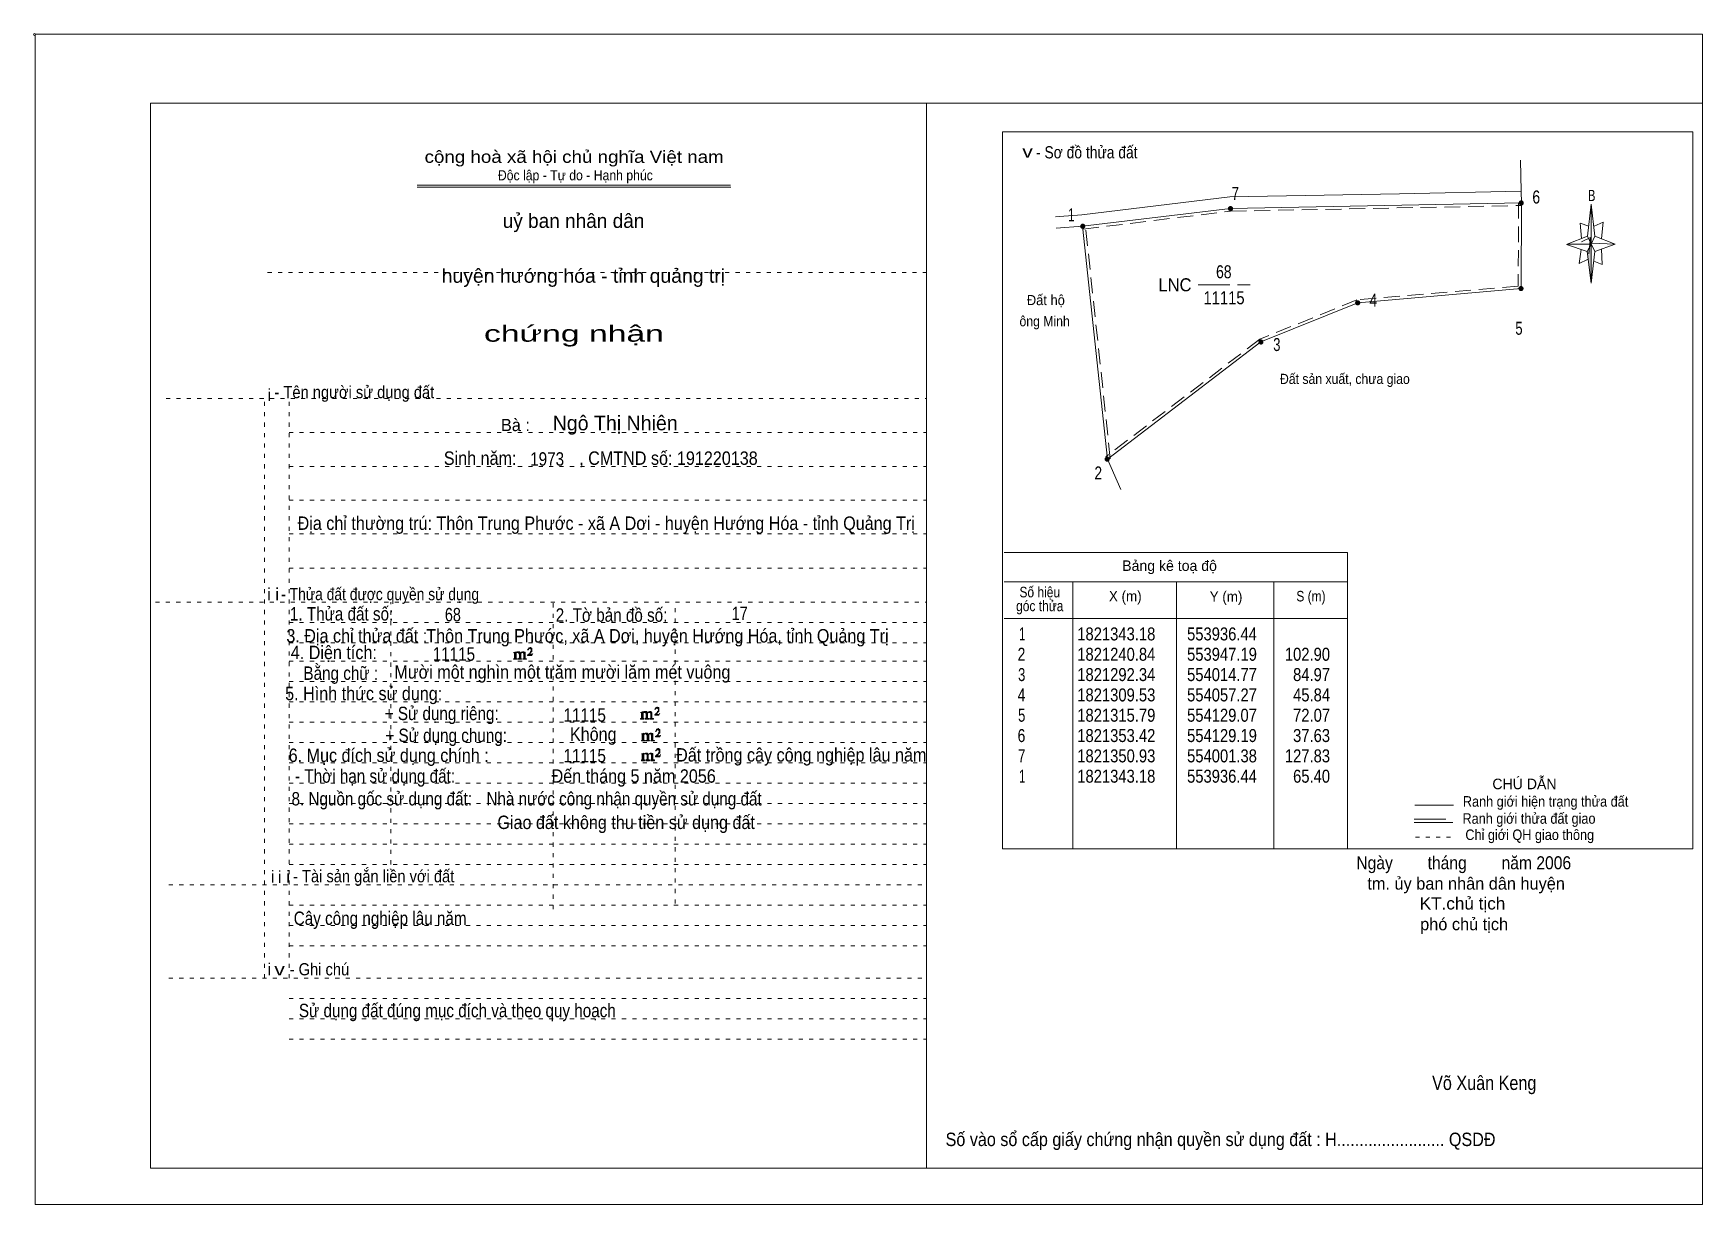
# Model space of a CAD drawing. Header units: centimetres. Extents: x -1.6 to 39.5, y -3.3 to 25.5.
import ezdxf
from ezdxf.enums import TextEntityAlignment as Align

# ---------------------------------------------------------------- set-up
doc = ezdxf.new("R2010")
doc.units = ezdxf.units.CM
doc.header["$LTSCALE"] = 0.13
for name, pattern in [('DOTTED', [1.5, 0.3, -1.2]), ('LONG_DASHED', [7.5, 6, -1.5]), ('MEDIUM_DASHED', [4.5, 3, -1.5])]:
    doc.linetypes.add(name, pattern=pattern)
for name, color, linetype, lineweight in [('1', 7, 'DOTTED', 13), ('10', 7, 'Continuous', 13), ('32', 7, 'LONG_DASHED', 13), ('33', 7, 'LONG_DASHED', 13), ('4', 7, 'Continuous', 13), ('5', 7, 'Continuous', 13), ('50', 7, 'Continuous', 13)]:
    doc.layers.add(name, color=color, linetype=linetype, lineweight=lineweight)
doc.layers.add('30', color=7, linetype='Continuous')

msp = doc.modelspace()

# ---------------------------------------------------------------- hatches: boundary and pattern name
at = {"layer": '32'}
for points in [[(35.097, 21.324, 1), (34.997, 21.324, 1)], [(27.94, 21.184, 1), (27.84, 21.184, 1)], [(24.303, 20.75, 1), (24.203, 20.75, 1)], [(31.07, 18.866, 1), (30.97, 18.866, 1)], [(35.09, 19.217, 1), (34.99, 19.217, 1)], [(28.689, 17.903, 1), (28.589, 17.903, 1)], [(24.905, 15.019, 1), (24.805, 15.019, 1)]]:
    msp.add_hatch(color=256, dxfattribs=at).paths.add_polyline_path(points)
at = {"layer": '5'}
msp.add_hatch(color=256, dxfattribs=at).paths.add_polyline_path([(36.77, 20.31), (36.77, 19.35), (36.67, 20.13)])
at = {"layer": '50'}
for points in [[(10.27, 10.13), (10.27, 10.12), (10.27, 10.11), (10.25, 10.11), (10.24, 10.11), (10.24, 10.1), (10.33, 10.1), (10.33, 10.11), (10.32, 10.11), (10.31, 10.11), (10.31, 10.12), (10.31, 10.13), (10.31, 10.24), (10.31, 10.25), (10.32, 10.26), (10.34, 10.26), (10.35, 10.26), (10.36, 10.26), (10.37, 10.25), (10.39, 10.22), (10.39, 10.13), (10.37, 10.12), (10.37, 10.11), (10.36, 10.11), (10.35, 10.11), (10.35, 10.1), (10.44, 10.1), (10.44, 10.11), (10.43, 10.11), (10.42, 10.11), (10.42, 10.12), (10.42, 10.13), (10.42, 10.24), (10.44, 10.26), (10.45, 10.26), (10.46, 10.26), (10.49, 10.26), (10.49, 10.25), (10.5, 10.24), (10.5, 10.22), (10.5, 10.13), (10.5, 10.12), (10.49, 10.11), (10.49, 10.11), (10.47, 10.11), (10.47, 10.1), (10.56, 10.1), (10.56, 10.11), (10.55, 10.11), (10.54, 10.11), (10.53, 10.12), (10.53, 10.13), (10.53, 10.2), (10.53, 10.25), (10.53, 10.26), (10.52, 10.27), (10.5, 10.28), (10.47, 10.28), (10.46, 10.28), (10.44, 10.27), (10.41, 10.25), (10.41, 10.26), (10.4, 10.28), (10.39, 10.28), (10.37, 10.28), (10.35, 10.28), (10.34, 10.28), (10.32, 10.26), (10.31, 10.26), (10.31, 10.25), (10.31, 10.25), (10.31, 10.26), (10.31, 10.28), (10.24, 10.26), (10.24, 10.26), (10.25, 10.26), (10.27, 10.25), (10.27, 10.24), (10.27, 10.23)], [(10.69, 10.19), (10.72, 10.24), (10.72, 10.24), (10.71, 10.22), (10.69, 10.22), (10.68, 10.22), (10.63, 10.22), (10.66, 10.26), (10.67, 10.27), (10.69, 10.28), (10.69, 10.3), (10.69, 10.32), (10.69, 10.34), (10.69, 10.35), (10.69, 10.37), (10.68, 10.38), (10.67, 10.38), (10.66, 10.39), (10.65, 10.39), (10.63, 10.38), (10.63, 10.38), (10.62, 10.37), (10.61, 10.35), (10.59, 10.33), (10.61, 10.33), (10.61, 10.35), (10.62, 10.35), (10.63, 10.36), (10.65, 10.36), (10.66, 10.36), (10.67, 10.35), (10.68, 10.35), (10.68, 10.32), (10.68, 10.3), (10.66, 10.28), (10.66, 10.26), (10.65, 10.25), (10.59, 10.2), (10.59, 10.19)], [(13.39, 8.66), (13.39, 8.65), (13.39, 8.64), (13.38, 8.64), (13.37, 8.64), (13.37, 8.62), (13.45, 8.62), (13.45, 8.64), (13.44, 8.64), (13.43, 8.64), (13.43, 8.65), (13.43, 8.66), (13.43, 8.77), (13.43, 8.78), (13.44, 8.79), (13.47, 8.79), (13.48, 8.79), (13.49, 8.79), (13.5, 8.78), (13.51, 8.74), (13.51, 8.66), (13.5, 8.65), (13.5, 8.64), (13.49, 8.64), (13.48, 8.64), (13.48, 8.62), (13.57, 8.62), (13.57, 8.64), (13.55, 8.64), (13.54, 8.64), (13.54, 8.65), (13.54, 8.66), (13.54, 8.77), (13.57, 8.79), (13.58, 8.79), (13.59, 8.79), (13.61, 8.79), (13.61, 8.78), (13.62, 8.77), (13.62, 8.74), (13.62, 8.66), (13.62, 8.65), (13.61, 8.64), (13.61, 8.64), (13.6, 8.64), (13.6, 8.62), (13.69, 8.62), (13.69, 8.64), (13.67, 8.64), (13.66, 8.64), (13.65, 8.65), (13.65, 8.66), (13.65, 8.73), (13.65, 8.78), (13.65, 8.79), (13.64, 8.8), (13.62, 8.81), (13.6, 8.81), (13.59, 8.81), (13.57, 8.8), (13.53, 8.78), (13.53, 8.79), (13.52, 8.81), (13.51, 8.81), (13.5, 8.81), (13.48, 8.81), (13.47, 8.81), (13.44, 8.79), (13.43, 8.79), (13.43, 8.78), (13.43, 8.78), (13.43, 8.79), (13.43, 8.81), (13.37, 8.79), (13.37, 8.79), (13.38, 8.79), (13.39, 8.78), (13.39, 8.77), (13.39, 8.76)], [(13.82, 8.72), (13.84, 8.77), (13.84, 8.77), (13.83, 8.74), (13.82, 8.74), (13.81, 8.74), (13.75, 8.74), (13.79, 8.79), (13.8, 8.8), (13.82, 8.81), (13.82, 8.83), (13.82, 8.84), (13.82, 8.87), (13.82, 8.88), (13.82, 8.9), (13.81, 8.91), (13.8, 8.91), (13.79, 8.92), (13.77, 8.92), (13.75, 8.91), (13.75, 8.91), (13.74, 8.9), (13.73, 8.88), (13.72, 8.86), (13.73, 8.86), (13.73, 8.88), (13.74, 8.88), (13.75, 8.89), (13.77, 8.89), (13.79, 8.89), (13.8, 8.88), (13.81, 8.88), (13.81, 8.84), (13.81, 8.83), (13.79, 8.81), (13.79, 8.79), (13.77, 8.78), (13.72, 8.73), (13.72, 8.72)], [(13.41, 8.12), (13.41, 8.11), (13.41, 8.1), (13.4, 8.1), (13.39, 8.1), (13.39, 8.09), (13.48, 8.09), (13.48, 8.1), (13.47, 8.1), (13.45, 8.1), (13.45, 8.11), (13.45, 8.12), (13.45, 8.23), (13.45, 8.24), (13.47, 8.26), (13.49, 8.26), (13.5, 8.26), (13.51, 8.26), (13.52, 8.24), (13.53, 8.21), (13.53, 8.12), (13.52, 8.11), (13.52, 8.1), (13.51, 8.1), (13.5, 8.1), (13.5, 8.09), (13.59, 8.09), (13.59, 8.1), (13.58, 8.1), (13.57, 8.1), (13.57, 8.11), (13.57, 8.12), (13.57, 8.23), (13.59, 8.26), (13.6, 8.26), (13.61, 8.26), (13.63, 8.26), (13.63, 8.24), (13.64, 8.23), (13.64, 8.21), (13.64, 8.12), (13.64, 8.11), (13.63, 8.1), (13.63, 8.1), (13.62, 8.1), (13.62, 8.09), (13.71, 8.09), (13.71, 8.1), (13.7, 8.1), (13.69, 8.1), (13.67, 8.11), (13.67, 8.12), (13.67, 8.2), (13.67, 8.24), (13.67, 8.26), (13.66, 8.27), (13.64, 8.28), (13.62, 8.28), (13.61, 8.28), (13.59, 8.27), (13.55, 8.24), (13.55, 8.26), (13.54, 8.28), (13.53, 8.28), (13.52, 8.28), (13.5, 8.28), (13.49, 8.28), (13.47, 8.26), (13.45, 8.26), (13.45, 8.24), (13.45, 8.24), (13.45, 8.26), (13.45, 8.28), (13.39, 8.26), (13.39, 8.26), (13.4, 8.26), (13.41, 8.24), (13.41, 8.23), (13.41, 8.22)], [(13.84, 8.19), (13.86, 8.23), (13.86, 8.23), (13.85, 8.21), (13.84, 8.21), (13.83, 8.21), (13.77, 8.21), (13.81, 8.26), (13.82, 8.27), (13.84, 8.28), (13.84, 8.3), (13.84, 8.31), (13.84, 8.33), (13.84, 8.34), (13.84, 8.37), (13.83, 8.38), (13.82, 8.38), (13.81, 8.39), (13.8, 8.39), (13.77, 8.38), (13.77, 8.38), (13.76, 8.37), (13.75, 8.34), (13.74, 8.32), (13.75, 8.32), (13.75, 8.34), (13.76, 8.34), (13.77, 8.36), (13.8, 8.36), (13.81, 8.36), (13.82, 8.34), (13.83, 8.34), (13.83, 8.31), (13.83, 8.3), (13.81, 8.28), (13.81, 8.26), (13.8, 8.24), (13.74, 8.2), (13.74, 8.19)], [(13.84, 7.7), (13.86, 7.75), (13.86, 7.75), (13.85, 7.72), (13.84, 7.72), (13.83, 7.72), (13.77, 7.72), (13.81, 7.77), (13.82, 7.78), (13.84, 7.79), (13.84, 7.81), (13.84, 7.82), (13.84, 7.85), (13.84, 7.86), (13.84, 7.88), (13.83, 7.89), (13.82, 7.89), (13.81, 7.9), (13.79, 7.9), (13.77, 7.89), (13.77, 7.89), (13.76, 7.88), (13.75, 7.86), (13.74, 7.84), (13.75, 7.84), (13.75, 7.86), (13.76, 7.86), (13.77, 7.87), (13.79, 7.87), (13.81, 7.87), (13.82, 7.86), (13.83, 7.86), (13.83, 7.82), (13.83, 7.81), (13.81, 7.79), (13.81, 7.77), (13.79, 7.76), (13.74, 7.71), (13.74, 7.7)], [(13.41, 7.64), (13.41, 7.63), (13.41, 7.62), (13.4, 7.62), (13.39, 7.62), (13.39, 7.6), (13.47, 7.6), (13.47, 7.62), (13.46, 7.62), (13.45, 7.62), (13.45, 7.63), (13.45, 7.64), (13.45, 7.75), (13.45, 7.76), (13.46, 7.77), (13.49, 7.77), (13.5, 7.77), (13.51, 7.77), (13.52, 7.76), (13.53, 7.72), (13.53, 7.64), (13.52, 7.63), (13.52, 7.62), (13.51, 7.62), (13.5, 7.62), (13.5, 7.6), (13.59, 7.6), (13.59, 7.62), (13.57, 7.62), (13.56, 7.62), (13.56, 7.63), (13.56, 7.64), (13.56, 7.75), (13.59, 7.77), (13.6, 7.77), (13.61, 7.77), (13.63, 7.77), (13.63, 7.76), (13.64, 7.75), (13.64, 7.72), (13.64, 7.64), (13.64, 7.63), (13.63, 7.62), (13.63, 7.62), (13.62, 7.62), (13.62, 7.6), (13.71, 7.6), (13.71, 7.62), (13.69, 7.62), (13.68, 7.62), (13.67, 7.63), (13.67, 7.64), (13.67, 7.71), (13.67, 7.76), (13.67, 7.77), (13.66, 7.78), (13.64, 7.79), (13.62, 7.79), (13.61, 7.79), (13.59, 7.78), (13.55, 7.76), (13.55, 7.77), (13.54, 7.79), (13.53, 7.79), (13.52, 7.79), (13.5, 7.79), (13.49, 7.79), (13.46, 7.77), (13.45, 7.77), (13.45, 7.76), (13.45, 7.76), (13.45, 7.77), (13.45, 7.79), (13.39, 7.77), (13.39, 7.77), (13.4, 7.77), (13.41, 7.76), (13.41, 7.75), (13.41, 7.74)]]:
    msp.add_hatch(color=256, dxfattribs=at).paths.add_polyline_path(points)

# ---------------------------------------------------------------- linework, layer by layer
at = {"layer": '1', "linetype": 'Continuous'}
for p, q in [((1.31, -2.42), (1.31, 23.78)), ((1.31, 23.78), (39.51, 23.78)), ((20.41, -2.42), (20.41, 23.78)), ((39.51, -2.42), (39.51, 23.78)), ((7.87, 21.76), (15.58, 21.76)), ((7.87, 21.71), (15.59, 21.71)), ((36.67, 20.13), (36.16, 20.3)), ((1.31, -2.42), (39.51, -2.42))]:
    msp.add_line(p, q, dxfattribs=at)
at = {"layer": '1'}
for p, q in [((4.19, 19.61), (20.41, 19.61)), ((1.69, 16.51), (20.41, 16.51)), ((4.11, 2.25), (4.11, 16.51)), ((4.72, 2.25), (4.72, 16.51)), ((4.72, 15.68), (20.41, 15.68)), ((4.72, 14.84), (20.41, 14.84)), ((4.72, 14.01), (20.41, 14.01)), ((4.72, 13.18), (20.41, 13.18)), ((4.72, 12.34), (20.41, 12.34)), ((1.43, 11.5), (20.41, 11.5)), ((7.22, 5.05), (7.22, 11.5)), ((11.22, 3.95), (11.22, 11.5)), ((14.22, 4.09), (14.22, 11.5)), ((4.72, 11), (20.41, 11)), ((4.72, 10.5), (20.41, 10.5)), ((4.72, 10.05), (20.41, 10.05)), ((4.72, 9.55), (20.41, 9.55)), ((4.72, 9.05), (20.41, 9.05)), ((4.72, 8.55), (20.41, 8.55)), ((4.72, 8.05), (20.41, 8.05)), ((4.72, 7.55), (20.41, 7.55)), ((4.72, 7.05), (20.41, 7.05)), ((4.72, 6.55), (20.41, 6.55)), ((4.72, 6.05), (20.41, 6.05)), ((4.72, 5.55), (20.41, 5.55)), ((4.72, 5.05), (20.41, 5.05)), ((1.76, 4.55), (20.41, 4.55)), ((4.72, 4.05), (20.41, 4.05)), ((4.72, 3.55), (20.41, 3.55)), ((4.72, 3.05), (20.41, 3.05)), ((1.76, 2.25), (20.41, 2.25)), ((4.72, 1.75), (20.41, 1.75)), ((4.72, 1.25), (20.41, 1.25)), ((4.72, 0.75), (20.41, 0.75))]:
    msp.add_line(p, q, dxfattribs=at)
at = {"layer": '1', "linetype": 'Continuous'}
msp.add_lwpolyline([(-1.53, -3.32), (39.51, -3.32), (39.51, 25.48), (-1.53, 25.48)], close=True, dxfattribs=at)
msp.add_lwpolyline([(36.68, 19.93), (36.47, 19.83), (36.52, 20.18)], dxfattribs=at)
at = {"layer": '10'}
for p, q in [((35.04, 21.61), (35.03, 22.38)), ((32.05, 21.55), (35.04, 21.61)), ((35.04, 21.61), (35.05, 21.33)), ((23.68, 20.99), (23.58, 20.98)), ((23.6, 20.7), (24.25, 20.75)), ((24.86, 15.02), (24.25, 20.75)), ((24.86, 15.02), (25.19, 14.27))]:
    msp.add_line(p, q, dxfattribs=at)
at = {"layer": '10', "linetype": 'MEDIUM_DASHED'}
msp.add_line((24.93, 15.03), (24.32, 20.76), dxfattribs=at)
at = {"layer": '10'}
for points in [[(23.68, 20.99), (24.23, 21.03), (27.87, 21.47), (32.05, 21.55)], [(24.25, 20.75), (27.89, 21.19), (35.05, 21.33)], [(35.05, 21.33), (35.04, 19.22), (31.02, 18.87), (28.64, 17.91), (24.86, 15.02)]]:
    msp.add_lwpolyline(points, dxfattribs=at)
at = {"layer": '10', "linetype": 'MEDIUM_DASHED'}
for points in [[(24.26, 20.68), (27.89, 21.12), (35.05, 21.26)], [(34.98, 21.33), (34.97, 19.28), (31, 18.94), (28.61, 17.97), (24.82, 15.08)]]:
    msp.add_lwpolyline(points, dxfattribs=at)
at = {"layer": '32'}
for centre in [(35.047, 21.324), (27.89, 21.184), (24.253, 20.75), (31.02, 18.866), (35.04, 19.217), (28.639, 17.903), (24.855, 15.019)]:
    msp.add_circle(centre, 0.05, dxfattribs=at)
at = {"layer": '33'}
msp.add_line((27.09, 19.31), (28.37, 19.31), dxfattribs=at)
at = {"layer": '4'}
for p, q in [((22.32, 12.72), (30.77, 12.72)), ((30.77, 5.43), (30.77, 12.72)), ((22.32, 12), (30.77, 12)), ((24.01, 5.43), (24.01, 12)), ((26.56, 5.43), (26.56, 12)), ((28.96, 12), (28.96, 5.43)), ((22.32, 11.1), (30.77, 11.1)), ((32.43, 6.51), (33.38, 6.51)), ((32.41, 6.08), (33.36, 6.08))]:
    msp.add_line(p, q, dxfattribs=at)
at = {"layer": '4', "linetype": 'LONG_DASHED'}
msp.add_line((32.41, 6.16), (33.36, 6.16), dxfattribs=at)
at = {"layer": '4', "linetype": 'DOTTED'}
msp.add_line((32.44, 5.72), (33.43, 5.72), dxfattribs=at)
at = {"layer": '4'}
msp.add_lwpolyline([(22.28, 23.07), (39.27, 23.07), (39.27, 5.43), (22.28, 5.43)], close=True, dxfattribs=at)
msp.add_circle((-1.55, 25.47), 0.025, dxfattribs=at)
at = {"layer": '5'}
for p, q in [((36.68, 20.51), (36.77, 21.29)), ((36.86, 20.51), (37.36, 20.31)), ((37.02, 20.19), (37.04, 19.81)), ((36.86, 20.13), (36.77, 19.35)), ((37.04, 19.81), (36.83, 19.89))]:
    msp.add_line(p, q, dxfattribs=at)
for points in [[(36.77, 21.29), (36.86, 20.51), (36.77, 20.31)], [(36.77, 20.31), (36.18, 20.31), (36.68, 20.51), (36.86, 20.13), (37.36, 20.31), (36.77, 20.33)], [(36.77, 20.31), (36.77, 19.35), (36.67, 20.13)]]:
    msp.add_lwpolyline(points, close=True, dxfattribs=at)
for points in [[(36.71, 20.75), (36.5, 20.83), (36.53, 20.45)], [(36.84, 20.75), (37.06, 20.85), (37.02, 20.45)], [(36.77, 20.31), (36.68, 20.51), (36.18, 20.31)], [(36.53, 20.37), (36.75, 20.47), (36.71, 20.07)], [(36.77, 20.31), (36.86, 20.13), (37.36, 20.31)]]:
    msp.add_lwpolyline(points, dxfattribs=at)
at = {"layer": '50'}
for points in [[(10.27, 10.13), (10.27, 10.12), (10.27, 10.11), (10.25, 10.11), (10.24, 10.11), (10.24, 10.1), (10.33, 10.1), (10.33, 10.11), (10.32, 10.11), (10.31, 10.11), (10.31, 10.12), (10.31, 10.13), (10.31, 10.24), (10.31, 10.25), (10.32, 10.26), (10.34, 10.26), (10.35, 10.26), (10.36, 10.26), (10.37, 10.25), (10.39, 10.22), (10.39, 10.13), (10.37, 10.12), (10.37, 10.11), (10.36, 10.11), (10.35, 10.11), (10.35, 10.1), (10.44, 10.1), (10.44, 10.11), (10.43, 10.11), (10.42, 10.11), (10.42, 10.12), (10.42, 10.13), (10.42, 10.24), (10.44, 10.26), (10.45, 10.26), (10.46, 10.26), (10.49, 10.26), (10.49, 10.25), (10.5, 10.24), (10.5, 10.22), (10.5, 10.13), (10.5, 10.12), (10.49, 10.11), (10.49, 10.11), (10.47, 10.11), (10.47, 10.1), (10.56, 10.1), (10.56, 10.11), (10.55, 10.11), (10.54, 10.11), (10.53, 10.12), (10.53, 10.13), (10.53, 10.2), (10.53, 10.25), (10.53, 10.26), (10.52, 10.27), (10.5, 10.28), (10.47, 10.28), (10.46, 10.28), (10.44, 10.27), (10.41, 10.25), (10.41, 10.26), (10.4, 10.28), (10.39, 10.28), (10.37, 10.28), (10.35, 10.28), (10.34, 10.28), (10.32, 10.26), (10.31, 10.26), (10.31, 10.25), (10.31, 10.25), (10.31, 10.26), (10.31, 10.28), (10.24, 10.26), (10.24, 10.26), (10.25, 10.26), (10.27, 10.25), (10.27, 10.24), (10.27, 10.23)], [(10.69, 10.19), (10.72, 10.24), (10.72, 10.24), (10.71, 10.22), (10.69, 10.22), (10.68, 10.22), (10.63, 10.22), (10.66, 10.26), (10.67, 10.27), (10.69, 10.28), (10.69, 10.3), (10.69, 10.32), (10.69, 10.34), (10.69, 10.35), (10.69, 10.37), (10.68, 10.38), (10.67, 10.38), (10.66, 10.39), (10.65, 10.39), (10.63, 10.38), (10.63, 10.38), (10.62, 10.37), (10.61, 10.35), (10.59, 10.33), (10.61, 10.33), (10.61, 10.35), (10.62, 10.35), (10.63, 10.36), (10.65, 10.36), (10.66, 10.36), (10.67, 10.35), (10.68, 10.35), (10.68, 10.32), (10.68, 10.3), (10.66, 10.28), (10.66, 10.26), (10.65, 10.25), (10.59, 10.2), (10.59, 10.19)], [(13.39, 8.66), (13.39, 8.65), (13.39, 8.64), (13.38, 8.64), (13.37, 8.64), (13.37, 8.62), (13.45, 8.62), (13.45, 8.64), (13.44, 8.64), (13.43, 8.64), (13.43, 8.65), (13.43, 8.66), (13.43, 8.77), (13.43, 8.78), (13.44, 8.79), (13.47, 8.79), (13.48, 8.79), (13.49, 8.79), (13.5, 8.78), (13.51, 8.74), (13.51, 8.66), (13.5, 8.65), (13.5, 8.64), (13.49, 8.64), (13.48, 8.64), (13.48, 8.62), (13.57, 8.62), (13.57, 8.64), (13.55, 8.64), (13.54, 8.64), (13.54, 8.65), (13.54, 8.66), (13.54, 8.77), (13.57, 8.79), (13.58, 8.79), (13.59, 8.79), (13.61, 8.79), (13.61, 8.78), (13.62, 8.77), (13.62, 8.74), (13.62, 8.66), (13.62, 8.65), (13.61, 8.64), (13.61, 8.64), (13.6, 8.64), (13.6, 8.62), (13.69, 8.62), (13.69, 8.64), (13.67, 8.64), (13.66, 8.64), (13.65, 8.65), (13.65, 8.66), (13.65, 8.73), (13.65, 8.78), (13.65, 8.79), (13.64, 8.8), (13.62, 8.81), (13.6, 8.81), (13.59, 8.81), (13.57, 8.8), (13.53, 8.78), (13.53, 8.79), (13.52, 8.81), (13.51, 8.81), (13.5, 8.81), (13.48, 8.81), (13.47, 8.81), (13.44, 8.79), (13.43, 8.79), (13.43, 8.78), (13.43, 8.78), (13.43, 8.79), (13.43, 8.81), (13.37, 8.79), (13.37, 8.79), (13.38, 8.79), (13.39, 8.78), (13.39, 8.77), (13.39, 8.76)], [(13.82, 8.72), (13.84, 8.77), (13.84, 8.77), (13.83, 8.74), (13.82, 8.74), (13.81, 8.74), (13.75, 8.74), (13.79, 8.79), (13.8, 8.8), (13.82, 8.81), (13.82, 8.83), (13.82, 8.84), (13.82, 8.87), (13.82, 8.88), (13.82, 8.9), (13.81, 8.91), (13.8, 8.91), (13.79, 8.92), (13.77, 8.92), (13.75, 8.91), (13.75, 8.91), (13.74, 8.9), (13.73, 8.88), (13.72, 8.86), (13.73, 8.86), (13.73, 8.88), (13.74, 8.88), (13.75, 8.89), (13.77, 8.89), (13.79, 8.89), (13.8, 8.88), (13.81, 8.88), (13.81, 8.84), (13.81, 8.83), (13.79, 8.81), (13.79, 8.79), (13.77, 8.78), (13.72, 8.73), (13.72, 8.72)], [(13.41, 8.12), (13.41, 8.11), (13.41, 8.1), (13.4, 8.1), (13.39, 8.1), (13.39, 8.09), (13.48, 8.09), (13.48, 8.1), (13.47, 8.1), (13.45, 8.1), (13.45, 8.11), (13.45, 8.12), (13.45, 8.23), (13.45, 8.24), (13.47, 8.26), (13.49, 8.26), (13.5, 8.26), (13.51, 8.26), (13.52, 8.24), (13.53, 8.21), (13.53, 8.12), (13.52, 8.11), (13.52, 8.1), (13.51, 8.1), (13.5, 8.1), (13.5, 8.09), (13.59, 8.09), (13.59, 8.1), (13.58, 8.1), (13.57, 8.1), (13.57, 8.11), (13.57, 8.12), (13.57, 8.23), (13.59, 8.26), (13.6, 8.26), (13.61, 8.26), (13.63, 8.26), (13.63, 8.24), (13.64, 8.23), (13.64, 8.21), (13.64, 8.12), (13.64, 8.11), (13.63, 8.1), (13.63, 8.1), (13.62, 8.1), (13.62, 8.09), (13.71, 8.09), (13.71, 8.1), (13.7, 8.1), (13.69, 8.1), (13.67, 8.11), (13.67, 8.12), (13.67, 8.2), (13.67, 8.24), (13.67, 8.26), (13.66, 8.27), (13.64, 8.28), (13.62, 8.28), (13.61, 8.28), (13.59, 8.27), (13.55, 8.24), (13.55, 8.26), (13.54, 8.28), (13.53, 8.28), (13.52, 8.28), (13.5, 8.28), (13.49, 8.28), (13.47, 8.26), (13.45, 8.26), (13.45, 8.24), (13.45, 8.24), (13.45, 8.26), (13.45, 8.28), (13.39, 8.26), (13.39, 8.26), (13.4, 8.26), (13.41, 8.24), (13.41, 8.23), (13.41, 8.22)], [(13.84, 8.19), (13.86, 8.23), (13.86, 8.23), (13.85, 8.21), (13.84, 8.21), (13.83, 8.21), (13.77, 8.21), (13.81, 8.26), (13.82, 8.27), (13.84, 8.28), (13.84, 8.3), (13.84, 8.31), (13.84, 8.33), (13.84, 8.34), (13.84, 8.37), (13.83, 8.38), (13.82, 8.38), (13.81, 8.39), (13.8, 8.39), (13.77, 8.38), (13.77, 8.38), (13.76, 8.37), (13.75, 8.34), (13.74, 8.32), (13.75, 8.32), (13.75, 8.34), (13.76, 8.34), (13.77, 8.36), (13.8, 8.36), (13.81, 8.36), (13.82, 8.34), (13.83, 8.34), (13.83, 8.31), (13.83, 8.3), (13.81, 8.28), (13.81, 8.26), (13.8, 8.24), (13.74, 8.2), (13.74, 8.19)], [(13.84, 7.7), (13.86, 7.75), (13.86, 7.75), (13.85, 7.72), (13.84, 7.72), (13.83, 7.72), (13.77, 7.72), (13.81, 7.77), (13.82, 7.78), (13.84, 7.79), (13.84, 7.81), (13.84, 7.82), (13.84, 7.85), (13.84, 7.86), (13.84, 7.88), (13.83, 7.89), (13.82, 7.89), (13.81, 7.9), (13.79, 7.9), (13.77, 7.89), (13.77, 7.89), (13.76, 7.88), (13.75, 7.86), (13.74, 7.84), (13.75, 7.84), (13.75, 7.86), (13.76, 7.86), (13.77, 7.87), (13.79, 7.87), (13.81, 7.87), (13.82, 7.86), (13.83, 7.86), (13.83, 7.82), (13.83, 7.81), (13.81, 7.79), (13.81, 7.77), (13.79, 7.76), (13.74, 7.71), (13.74, 7.7)], [(13.41, 7.64), (13.41, 7.63), (13.41, 7.62), (13.4, 7.62), (13.39, 7.62), (13.39, 7.6), (13.47, 7.6), (13.47, 7.62), (13.46, 7.62), (13.45, 7.62), (13.45, 7.63), (13.45, 7.64), (13.45, 7.75), (13.45, 7.76), (13.46, 7.77), (13.49, 7.77), (13.5, 7.77), (13.51, 7.77), (13.52, 7.76), (13.53, 7.72), (13.53, 7.64), (13.52, 7.63), (13.52, 7.62), (13.51, 7.62), (13.5, 7.62), (13.5, 7.6), (13.59, 7.6), (13.59, 7.62), (13.57, 7.62), (13.56, 7.62), (13.56, 7.63), (13.56, 7.64), (13.56, 7.75), (13.59, 7.77), (13.6, 7.77), (13.61, 7.77), (13.63, 7.77), (13.63, 7.76), (13.64, 7.75), (13.64, 7.72), (13.64, 7.64), (13.64, 7.63), (13.63, 7.62), (13.63, 7.62), (13.62, 7.62), (13.62, 7.6), (13.71, 7.6), (13.71, 7.62), (13.69, 7.62), (13.68, 7.62), (13.67, 7.63), (13.67, 7.64), (13.67, 7.71), (13.67, 7.76), (13.67, 7.77), (13.66, 7.78), (13.64, 7.79), (13.62, 7.79), (13.61, 7.79), (13.59, 7.78), (13.55, 7.76), (13.55, 7.77), (13.54, 7.79), (13.53, 7.79), (13.52, 7.79), (13.5, 7.79), (13.49, 7.79), (13.46, 7.77), (13.45, 7.77), (13.45, 7.76), (13.45, 7.76), (13.45, 7.77), (13.45, 7.79), (13.39, 7.77), (13.39, 7.77), (13.4, 7.77), (13.41, 7.76), (13.41, 7.75), (13.41, 7.74)]]:
    msp.add_lwpolyline(points, close=True, dxfattribs=at)

# ---------------------------------------------------------------- texts
at = {"layer": '1'}
for s, height, width, p in [('cộng hoà xã hội chủ nghĩa Việt nam', 0.3, 1.15, (11.735, 22.31)), ('v', 0.3, 1.3, (22.895, 22.44)), ('- Sơ đồ thửa đất ', 0.3, 0.85, (24.4, 22.42)), ('Độc lập - Tự do - Hạnh phúc', 0.25, 0.9, (11.765, 21.88)), ('chứng nhận', 0.4, 1.55, (11.73, 17.91)), ('- Tên người sử dụng đất', 0.3, 0.9, (6.325, 16.52)), ('- Thửa đất được quyền sử dụng', 0.3, 0.85, (6.96, 11.55)), ('- Tài sản gắn liền với đất ', 0.3, 0.9, (6.85, 4.61)), ('v', 0.3, 1.3, (4.485, 2.32)), ('- Ghi chú', 0.3, 0.9, (5.465, 2.32))]:
    msp.add_text(s, height=height, dxfattribs=dict(at, width=width)).set_placement(p, align=Align.CENTER)
for s, height, p in [('uỷ ban nhân dân', 0.35, (11.72, 20.71)), ('i', 0.3, (4.235, 16.45)), ('i', 0.3, (4.225, 11.55)), ('i', 0.3, (4.425, 11.55)), ('i', 0.3, (4.315, 4.6)), ('i', 0.3, (4.485, 4.59)), ('i', 0.3, (4.695, 4.6)), ('i', 0.3, (4.235, 2.32))]:
    msp.add_text(s, height=height, dxfattribs=at).set_placement(p, align=Align.CENTER)
at = {"layer": '10'}
for s, height, width, p in [('Đất hộ', 0.25, 0.95, (23.345, 18.81)), ('ông Minh', 0.25, 0.9, (23.315, 18.29)), ('Đất sản xuất, chưa giao', 0.25, 0.9, (30.705, 16.87)), ('Võ Xuân Keng', 0.35, 0.85, (34.135, -0.5))]:
    msp.add_text(s, height=height, dxfattribs=dict(at, width=width)).set_placement(p, align=Align.CENTER)
at = {"layer": '30'}
for s, width, p in [('1', 0.65, (22.84, 10.56)), ('1821343.18', 0.85, (26.04, 10.56)), ('553936.44', 0.85, (28.54, 10.56)), ('553936.44', 0.85, (28.54, 10.56)), ('2', 0.8, (22.84, 10.06)), ('1821240.84', 0.85, (26.04, 10.06)), ('553947.19', 0.85, (28.54, 10.06)), ('102.90', 0.85, (30.34, 10.06)), ('3', 0.75, (22.84, 9.56)), ('1821292.34', 0.85, (26.04, 9.56)), ('554014.77', 0.85, (28.54, 9.56)), ('84.97', 0.85, (30.34, 9.56)), ('4', 0.8, (22.84, 9.06)), ('1821309.53', 0.85, (26.04, 9.06)), ('554057.27', 0.85, (28.54, 9.06)), ('45.84', 0.85, (30.34, 9.06)), ('5', 0.75, (22.84, 8.56)), ('1821315.79', 0.85, (26.04, 8.56)), ('554129.07', 0.85, (28.54, 8.56)), ('72.07', 0.85, (30.34, 8.56)), ('6', 0.8, (22.84, 8.06)), ('1821353.42', 0.85, (26.04, 8.06)), ('554129.19', 0.85, (28.54, 8.06)), ('37.63', 0.85, (30.34, 8.06)), ('7', 0.75, (22.84, 7.56)), ('1821350.93', 0.85, (26.04, 7.56)), ('554001.38', 0.85, (28.54, 7.56)), ('127.83', 0.85, (30.34, 7.56)), ('1', 0.65, (22.84, 7.06)), ('1821343.18', 0.85, (26.04, 7.06)), ('553936.44', 0.85, (28.54, 7.06)), ('65.40', 0.85, (30.34, 7.06))]:
    msp.add_text(s, height=0.32, dxfattribs=dict(at, width=width)).set_placement(p, align=Align.RIGHT)
at = {"layer": '32'}
for s, width, p in [('7', 0.75, (28.01, 21.4)), ('6', 0.8, (35.415, 21.31)), ('1', 0.65, (23.97, 20.87)), ('4', 0.8, (31.405, 18.77)), ('5', 0.75, (34.99, 18.08)), ('3', 0.75, (29.03, 17.68)), ('2', 0.8, (24.635, 14.52))]:
    msp.add_text(s, height=0.32, dxfattribs=dict(at, width=width)).set_placement(p, align=Align.CENTER)
at = {"layer": '33'}
for s, width, p in [('68', 0.8, (27.725, 19.47)), ('11115', 0.85, (27.73, 18.83))]:
    msp.add_text(s, height=0.32, dxfattribs=dict(at, width=width)).set_placement(p, align=Align.CENTER)
at = {"layer": '33', "width": 0.95}
msp.add_text('LNC', height=0.32, dxfattribs=at).set_placement((26.93, 19.15), align=Align.RIGHT)
at = {"layer": '4'}
for s, p in [('Bảng kê toạ độ', (26.39, 12.27)), ('CHÚ DẪN', (35.125, 6.9))]:
    msp.add_text(s, height=0.2591, dxfattribs=at).set_placement(p, align=Align.CENTER)
for s, width, p in [('góc thửa', 0.85, (23.195, 11.28)), ('Số hiệu', 0.85, (23.195, 11.62)), ('X (m)', 0.95, (25.3, 11.52)), ('Y (m)', 0.95, (27.78, 11.51)), ('S (m)', 0.85, (29.87, 11.52)), ('Ranh giới hiện trạng thửa đất', 0.9, (35.645, 6.47)), ('Ranh giới thửa đất giao ', 0.9, (35.28, 6.05)), ('Chỉ giới QH giao thông', 0.9, (35.255, 5.65))]:
    msp.add_text(s, height=0.2591, dxfattribs=dict(at, width=width)).set_placement(p, align=Align.CENTER)
at = {"layer": '5', "width": 0.75}
msp.add_text('B', height=0.276, dxfattribs=at).set_placement((36.78, 21.37), align=Align.CENTER)
at = {"layer": '50'}
for s, height, width, p in [('  huyện hướng hóa - tỉnh quảng trị', 0.34, 1.05, (11.83, 19.36)), ('Sinh năm:              , CMTND số: 191220138', 0.33, 0.9, (12.39, 14.88)), ('1973', 0.33, 0.85, (11.07, 14.86)), ('Địa chỉ thường trú: Thôn Trung Phước - xã A Dơi - huyện Hướng Hóa - tỉnh Quảng Trị', 0.33, 0.9, (12.525, 13.28)), ('1. Thửa đất số:  ', 0.33, 0.85, (6.115, 11.05)), ('68', 0.33, 0.8, (8.75, 11.03)), ('2. Tờ bản đồ số:  ', 0.33, 0.85, (12.76, 11.02)), ('17', 0.33, 0.8, (15.81, 11.06)), ('3. Địa chỉ thửa đất : ', 0.33, 0.9, (6.44, 10.51)), ('Thôn Trung Phước, xã A Dơi, huyện Hướng Hóa, tỉnh Quảng Trị', 0.33, 0.9, (13.785, 10.51)), ('4. Diện tích: ', 0.33, 0.9, (5.875, 10.1)), ('11115', 0.33, 0.85, (8.775, 10.06)), ('Bằng chữ :', 0.33, 0.85, (5.99, 9.59)), ('Mười một nghìn một trăm mười lăm mét vuông', 0.33, 0.9, (11.445, 9.62)), ('5. Hình thức sử dụng:', 0.33, 0.9, (6.555, 9.09)), ('+ Sử dụng riêng:', 0.33, 0.85, (8.475, 8.6)), ('11115', 0.33, 0.85, (11.995, 8.56)), ('+ Sử dụng chung:', 0.33, 0.85, (8.585, 8.06)), ('Không', 0.33, 0.9, (12.205, 8.09)), ('6. Mục đích sử dụng chính :', 0.33, 0.9, (7.17, 7.57)), ('11115', 0.33, 0.85, (11.995, 7.56)), ('Đất trồng cây công nghiệp lâu năm', 0.33, 0.9, (17.325, 7.58)), ('- Thời hạn sử dụng đất:', 0.33, 0.85, (6.835, 7.06)), ('Đến tháng 5 năm 2056', 0.33, 0.9, (13.2, 7.06)), ('8. Nguồn gốc sử dụng đất:', 0.33, 0.85, (7, 6.5)), ('Nhà nước công nhận quyền sử dụng đất ', 0.33, 0.85, (13.015, 6.5)), ('Giao đất không thu tiền sử dụng đất', 0.33, 0.9, (13.015, 5.92)), ('Ngày        tháng        năm 2006', 0.32, 0.9, (33.63, 4.93)), ('KT.chủ tịch', 0.3, 1.05, (33.6, 3.94)), ('Cây công nghiệp lâu năm', 0.33, 0.85, (6.96, 3.56)), ('Sử dụng đất đúng mục đích và theo quy hoạch', 0.33, 0.85, (8.86, 1.29)), ('Số vào sổ cấp giấy chứng nhận quyền sử dụng đất : H........................ QSDĐ', 0.33, 0.9, (27.645, -1.88))]:
    msp.add_text(s, height=height, dxfattribs=dict(at, width=width)).set_placement(p, align=Align.CENTER)
for s, height, p in [('Bà :', 0.3, (10.29, 15.71)), ('Ngô Thị Nhiên', 0.36, (12.745, 15.73)), ('tm. ủy ban nhân dân huyện ', 0.3, (33.745, 4.43)), ('phó chủ tịch', 0.3, (33.64, 3.43))]:
    msp.add_text(s, height=height, dxfattribs=at).set_placement(p, align=Align.CENTER)

doc.saveas('drawing.dxf')
